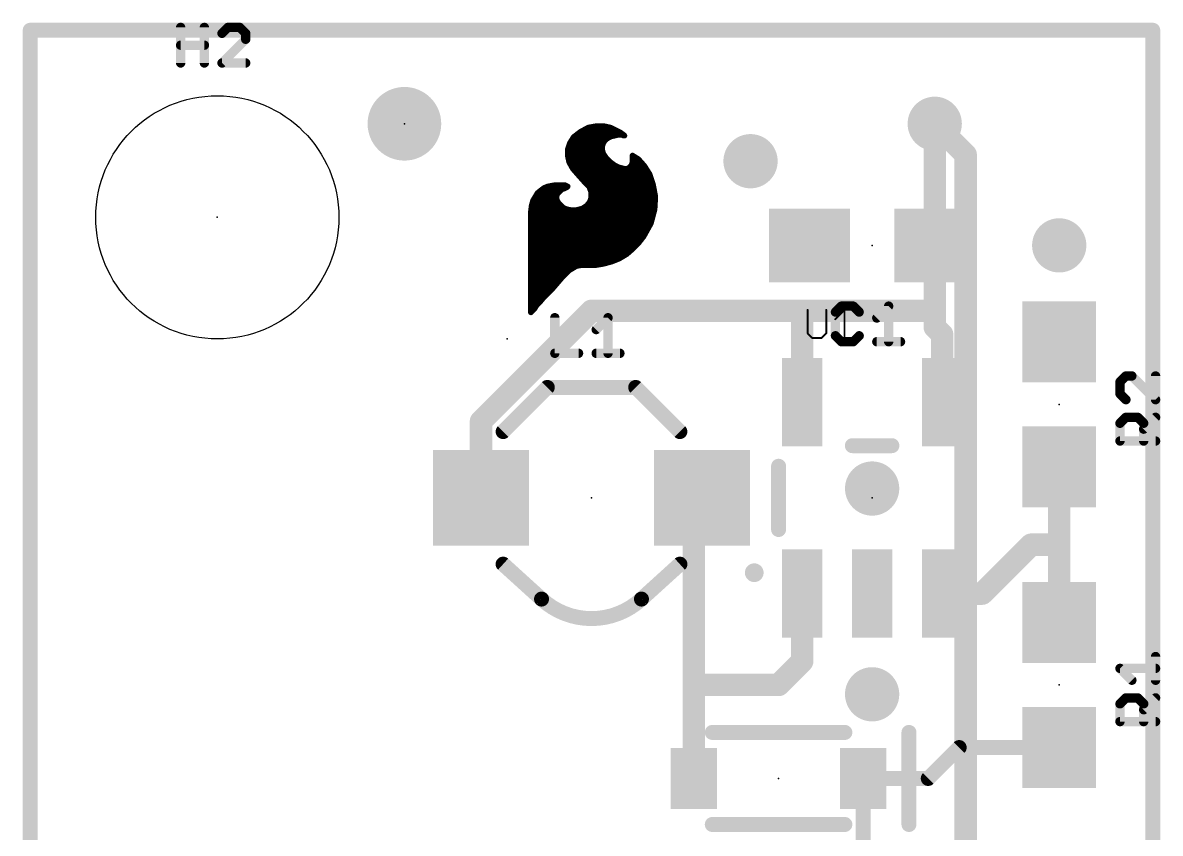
# Model space of a CAD drawing. Extents: x -22.9 to 15.3, y -11.4 to 35.7.
# Drawn here: x -0.1 to 15.34, y 24.66 to 35.66 of the extents above; entities that cross this region are included whole.
import ezdxf

# ---------------------------------------------------------------- set-up
doc = ezdxf.new("R2010")
doc.units = 0
for name, color, linetype in [('1', 12, 'CONTINUOUS'), ('16', 132, 'CONTINUOUS'), ('18', 110, 'CONTINUOUS'), ('20', 53, 'CONTINUOUS'), ('21', 41, 'CONTINUOUS'), ('23', 53, 'CONTINUOUS'), ('25', 253, 'CONTINUOUS')]:
    doc.layers.add(name, color=color, linetype=linetype)

# ---------------------------------------------------------------- blocks, each defined once
blk = doc.blocks.new('RECT')
blk.add_solid([(-0.5, -0.5), (0.5, -0.5), (-0.5, 0.5), (0.5, 0.5)])
blk = doc.blocks.new('PIE')
at = {"const_width": 0.5}
blk.add_lwpolyline([(0, -0.25, 1), (0, 0.25, 1), (0, -0.25)], format="xyb", dxfattribs=at)
blk = doc.blocks.new('ROUNDV')
at = {"const_width": 0.5}
blk.add_lwpolyline([(0, -0.25, 1), (0, 0.25, 1), (0, -0.25)], format="xyb", dxfattribs=at)

msp = doc.modelspace()

# ---------------------------------------------------------------- linework, layer by layer
at = {"layer": '1'}
for points, const_width in [([(15.24, 35.56), (0, 35.56)], 0.2032), ([(0, 35.56), (0, 0)], 0.2032), ([(15.24, 0), (15.24, 35.56)], 0.2032), ([(12.28, 32.639), (12.28, 34.29)], 0.3048), ([(12.28, 32.639), (12.28, 31.75)], 0.3048), ([(7.62, 31.75), (6.12, 30.25)], 0.3048), ([(7.62, 31.75), (10.48, 31.75)], 0.3048), ([(10.48, 31.75), (12.28, 31.75)], 0.3048), ([(10.48, 30.5101), (10.48, 31.75)], 0.3048), ([(12.28, 31.75), (12.28, 31.53)], 0.3048), ([(12.28, 31.53), (12.38, 31.43)], 0.3048), ([(12.38, 30.5101), (12.38, 31.43)], 0.3048), ([(6.12, 30.25), (6.12, 29.21)], 0.3048), ([(13.97, 28.575), (13.97, 29.63)], 0.3048), ([(9.01, 26.67), (9.01, 29.1)], 0.3048), ([(9.01, 29.1), (9.12, 29.21)], 0.254), ([(13.589, 28.575), (12.9239, 27.9099)], 0.3048), ([(13.97, 28.575), (13.589, 28.575)], 0.3048), ([(13.97, 28.575), (13.97, 27.52)], 0.3048), ([(10.48, 27.9099), (10.48, 26.99)], 0.3048), ([(12.9239, 27.9099), (12.38, 27.9099)], 0.3048), ([(10.48, 26.99), (10.16, 26.67)], 0.3048), ([(9.01, 25.4), (9.01, 26.67)], 0.3048), ([(10.16, 26.67), (9.01, 26.67)], 0.3048), ([(12.612, 25.82), (12.192, 25.4)], 0.2032), ([(13.97, 25.82), (12.612, 25.82)], 0.2032), ([(11.31, 23.88), (11.31, 25.4)], 0.2032), ([(11.31, 25.4), (12.192, 25.4)], 0.2032)]:
    msp.add_lwpolyline(points, dxfattribs=dict(at, const_width=const_width))
for points, const_width in [([(0, 35.6108, 1), (0, 35.5092)], 0.1016), ([(0.0508, 35.56, 1), (-0.0508, 35.56)], 0.1016), ([(15.2908, 35.56, 1), (15.1892, 35.56)], 0.1016), ([(15.24, 35.5092, 1), (15.24, 35.6108)], 0.1016), ([(12.3562, 34.29, 1), (12.2038, 34.29)], 0.1524), ([(12.3562, 32.639, 1), (12.2038, 32.639)], 0.1524), ([(12.2038, 32.639, 1), (12.3562, 32.639)], 0.1524), ([(7.62, 31.8262, 1), (7.62, 31.6738)], 0.1524), ([(7.6739, 31.6961, 1), (7.5661, 31.8039)], 0.1524), ([(10.48, 31.8262, 1), (10.48, 31.6738)], 0.1524), ([(10.5562, 31.75, 1), (10.4038, 31.75)], 0.1524), ([(10.48, 31.6738, 1), (10.48, 31.8262)], 0.1524), ([(12.3562, 31.75, 1), (12.2038, 31.75)], 0.1524), ([(12.2038, 31.75, 1), (12.3562, 31.75)], 0.1524), ([(12.28, 31.6738, 1), (12.28, 31.8262)], 0.1524), ([(12.3339, 31.5839, 1), (12.2261, 31.4761)], 0.1524), ([(12.2038, 31.53, 1), (12.3562, 31.53)], 0.1524), ([(12.4562, 31.43, 1), (12.3038, 31.43)], 0.1524), ([(12.3261, 31.3761, 1), (12.4339, 31.4839)], 0.1524), ([(10.4038, 30.5101, 1), (10.5562, 30.5101)], 0.1524), ([(12.3038, 30.5101, 1), (12.4562, 30.5101)], 0.1524), ([(6.1962, 30.25, 1), (6.0438, 30.25)], 0.1524), ([(6.0661, 30.3039, 1), (6.1739, 30.1961)], 0.1524), ([(14.0462, 29.63, 1), (13.8938, 29.63)], 0.1524), ([(6.0438, 29.21, 1), (6.1962, 29.21)], 0.1524), ([(9.0862, 29.1, 1), (8.9338, 29.1)], 0.1524), ([(8.9651, 29.1449, 1), (9.0549, 29.0551)], 0.127), ([(9.1649, 29.1651, 1), (9.0751, 29.2549)], 0.127), ([(13.589, 28.6512, 1), (13.589, 28.4988)], 0.1524), ([(13.6429, 28.5211, 1), (13.5351, 28.6289)], 0.1524), ([(14.0462, 28.575, 1), (13.8938, 28.575)], 0.1524), ([(13.97, 28.4988, 1), (13.97, 28.6512)], 0.1524), ([(13.8938, 28.575, 1), (14.0462, 28.575)], 0.1524), ([(10.5562, 27.9099, 1), (10.4038, 27.9099)], 0.1524), ([(12.38, 27.9861, 1), (12.38, 27.8337)], 0.1524), ([(12.87, 27.9638, 1), (12.9778, 27.856)], 0.1524), ([(12.9239, 27.8337, 1), (12.9239, 27.9861)], 0.1524), ([(13.8938, 27.52, 1), (14.0462, 27.52)], 0.1524), ([(10.4038, 26.99, 1), (10.5562, 26.99)], 0.1524), ([(10.5339, 26.9361, 1), (10.4261, 27.0439)], 0.1524), ([(9.0862, 26.67, 1), (8.9338, 26.67)], 0.1524), ([(9.01, 26.7462, 1), (9.01, 26.5938)], 0.1524), ([(8.9338, 26.67, 1), (9.0862, 26.67)], 0.1524), ([(10.1061, 26.7239, 1), (10.2139, 26.6161)], 0.1524), ([(10.16, 26.5938, 1), (10.16, 26.7462)], 0.1524), ([(12.612, 25.8708, 1), (12.612, 25.7692)], 0.1016), ([(12.6479, 25.7841, 1), (12.5761, 25.8559)], 0.1016), ([(13.97, 25.7692, 1), (13.97, 25.8708)], 0.1016), ([(11.3608, 25.4, 1), (11.2592, 25.4)], 0.1016), ([(11.31, 25.4508, 1), (11.31, 25.3492)], 0.1016), ([(12.1561, 25.4359, 1), (12.2279, 25.3641)], 0.1016), ([(12.192, 25.3492, 1), (12.192, 25.4508)], 0.1016), ([(8.9338, 25.4, 1), (9.0862, 25.4)], 0.1524)]:
    msp.add_lwpolyline(points, format="xyb", dxfattribs=dict(at, const_width=const_width))
at = {"layer": '16'}
for points, const_width in [([(0, 35.56), (15.24, 35.56)], 0.2032), ([(0, 0), (0, 35.56)], 0.2032), ([(15.24, 35.56), (15.24, 0)], 0.2032), ([(12.7, 33.87), (12.28, 34.29)], 0.3048), ([(12.7, 11.43), (12.7, 33.87)], 0.3048)]:
    msp.add_lwpolyline(points, dxfattribs=dict(at, const_width=const_width))
for points, const_width in [([(0, 35.6108, 1), (0, 35.5092)], 0.1016), ([(0.0508, 35.56, 1), (-0.0508, 35.56)], 0.1016), ([(15.2908, 35.56, 1), (15.1892, 35.56)], 0.1016), ([(15.24, 35.5092, 1), (15.24, 35.6108)], 0.1016), ([(12.3339, 34.3439, 1), (12.2261, 34.2361)], 0.1524), ([(12.7762, 33.87, 1), (12.6238, 33.87)], 0.1524), ([(12.6461, 33.8161, 1), (12.7539, 33.9239)], 0.1524)]:
    msp.add_lwpolyline(points, format="xyb", dxfattribs=dict(at, const_width=const_width))
at = {"layer": '20', "const_width": 0.2032}
for points in [[(0, 0), (0, 35.56)], [(0, 35.56), (15.24, 35.56)], [(15.24, 35.56), (15.24, 0)]]:
    msp.add_lwpolyline(points, dxfattribs=at)
at = {"layer": '20', "const_width": 0.1016}
for points in [[(0.0508, 35.56, 1), (-0.0508, 35.56)], [(0, 35.6108, 1), (0, 35.5092)], [(15.2908, 35.56, 1), (15.1892, 35.56)], [(15.24, 35.5092, 1), (15.24, 35.6108)]]:
    msp.add_lwpolyline(points, format="xyb", dxfattribs=at)
at = {"layer": '20'}
msp.add_circle((2.54, 33.02), 1.651, dxfattribs=at)
at = {"layer": '21'}
for points, const_width in [([(7.687, 34.259), (7.577, 34.239)], 0.0762), ([(7.787, 34.259), (7.687, 34.259)], 0.0762), ([(7.877, 34.239), (7.787, 34.259)], 0.0762), ([(7.377, 34.109), (7.327, 34.029)], 0.0762), ([(7.467, 34.179), (7.377, 34.109)], 0.0762), ([(7.4138, 34.1376), (7.9714, 34.1376)], 0.0762), ([(7.577, 34.239), (7.467, 34.179)], 0.0762), ([(7.5308, 34.2138), (7.9274, 34.2138)], 0.0762), ([(7.807, 34.069), (7.847, 34.099)], 0.0762), ([(7.847, 34.099), (7.887, 34.119)], 0.0762), ([(8.017, 34.169), (7.877, 34.239)], 0.0762), ([(7.887, 34.119), (7.937, 34.129)], 0.0762), ([(7.937, 34.129), (7.977, 34.139)], 0.0762), ([(7.977, 34.139), (8.037, 34.139)], 0.0762), ([(8.057, 34.139), (8.017, 34.169)], 0.0762), ([(8.037, 34.139), (8.057, 34.129)], 0.0762), ([(8.0398, 34.1376), (8.0584, 34.1376)], 0.0762), ([(8.067, 34.129), (8.057, 34.139)], 0.0762), ([(8.057, 34.129), (8.067, 34.129)], 0.0762), ([(7.327, 34.029), (7.297, 33.939)], 0.0762), ([(7.297, 33.939), (7.297, 33.859)], 0.0762), ([(7.3124, 33.9852), (7.767, 33.9852)], 0.0762), ([(7.3473, 34.0614), (7.8019, 34.0614)], 0.0762), ([(7.767, 33.989), (7.777, 34.019)], 0.0762), ([(7.767, 33.929), (7.767, 33.989)], 0.0762), ([(7.777, 34.019), (7.787, 34.039)], 0.0762), ([(7.787, 34.039), (7.807, 34.069)], 0.0762), ([(7.297, 33.909), (7.772, 33.909)], 0.0762), ([(7.297, 33.859), (7.317, 33.769)], 0.0762), ([(7.3028, 33.8328), (7.8145, 33.8328)], 0.0762), ([(7.777, 33.889), (7.767, 33.929)], 0.0762), ([(7.817, 33.829), (7.777, 33.889)], 0.0762), ([(7.877, 33.769), (7.817, 33.829)], 0.0762), ([(8.177, 33.859), (8.177, 33.769)], 0.0762), ([(8.257, 33.809), (8.177, 33.859)], 0.0762), ([(8.177, 33.8328), (8.2189, 33.8328)], 0.0762), ([(8.337, 33.719), (8.257, 33.809)], 0.0762), ([(7.317, 33.769), (7.367, 33.679)], 0.0762), ([(7.3239, 33.7566), (7.8935, 33.7566)], 0.0762), ([(7.3662, 33.6804), (8.0614, 33.6804)], 0.0762), ([(7.367, 33.679), (7.437, 33.599)], 0.0762), ([(7.917, 33.739), (7.877, 33.769)], 0.0762), ([(7.947, 33.719), (7.917, 33.739)], 0.0762), ([(7.987, 33.699), (7.947, 33.719)], 0.0762), ([(8.067, 33.679), (7.987, 33.699)], 0.0762), ([(8.097, 33.679), (8.067, 33.679)], 0.0762), ([(8.127, 33.689), (8.097, 33.679)], 0.0762), ([(8.1012, 33.6804), (8.3616, 33.6804)], 0.0762), ([(8.157, 33.719), (8.127, 33.689)], 0.0762), ([(8.167, 33.739), (8.157, 33.719)], 0.0762), ([(8.177, 33.769), (8.167, 33.739)], 0.0762), ([(8.1729, 33.7566), (8.3036, 33.7566)], 0.0762), ([(8.407, 33.609), (8.337, 33.719)], 0.0762), ([(7.4325, 33.6042), (8.4086, 33.6042)], 0.0762), ([(7.437, 33.599), (7.517, 33.509)], 0.0762), ([(7.5001, 33.528), (8.434, 33.528)], 0.0762), ([(7.517, 33.509), (7.587, 33.439)], 0.0762), ([(8.457, 33.459), (8.407, 33.609)], 0.0762), ([(6.887, 33.349), (6.827, 33.249)], 0.0762), ([(6.937, 33.389), (6.887, 33.349)], 0.0762), ([(6.9203, 33.3756), (7.1936, 33.3756)], 0.0762), ([(6.977, 33.419), (6.937, 33.389)], 0.0762), ([(7.027, 33.439), (6.977, 33.419)], 0.0762), ([(7.077, 33.449), (7.027, 33.439)], 0.0762), ([(7.137, 33.459), (7.077, 33.449)], 0.0762), ([(7.0938, 33.4518), (7.2714, 33.4518)], 0.0762), ([(7.257, 33.459), (7.137, 33.459)], 0.0762), ([(7.147, 33.309), (7.157, 33.339)], 0.0762), ([(7.157, 33.339), (7.217, 33.399)], 0.0762), ([(7.217, 33.399), (7.247, 33.409)], 0.0762), ([(7.247, 33.409), (7.287, 33.429)], 0.0762), ([(7.297, 33.439), (7.257, 33.459)], 0.0762), ([(7.287, 33.429), (7.297, 33.439)], 0.0762), ([(7.5742, 33.4518), (8.4584, 33.4518)], 0.0762), ([(7.587, 33.439), (7.617, 33.359)], 0.0762), ([(7.6108, 33.3756), (8.4726, 33.3756)], 0.0762), ([(7.617, 33.359), (7.617, 33.289)], 0.0762), ([(8.487, 33.299), (8.457, 33.459)], 0.0762), ([(6.807, 33.179), (6.797, 33.099)], 0.0762), ([(6.827, 33.249), (6.807, 33.179)], 0.0762), ([(6.8196, 33.2232), (7.1675, 33.2232)], 0.0762), ([(6.8572, 33.2994), (7.147, 33.2994)], 0.0762), ([(7.147, 33.269), (7.147, 33.309)], 0.0762), ([(7.157, 33.239), (7.147, 33.269)], 0.0762), ([(7.177, 33.209), (7.157, 33.239)], 0.0762), ([(7.237, 33.149), (7.177, 33.209)], 0.0762), ([(7.557, 33.179), (7.497, 33.139)], 0.0762), ([(7.597, 33.229), (7.557, 33.179)], 0.0762), ([(7.5924, 33.2232), (8.4825, 33.2232)], 0.0762), ([(7.617, 33.289), (7.597, 33.229)], 0.0762), ([(7.617, 33.2994), (8.4869, 33.2994)], 0.0762), ([(8.477, 33.129), (8.487, 33.299)], 0.0762), ([(6.797, 33.099), (6.797, 31.729)], 0.0762), ([(6.797, 33.0708), (8.4617, 33.0708)], 0.0762), ([(6.803, 33.147), (7.242, 33.147)], 0.0762), ([(7.287, 33.129), (7.237, 33.149)], 0.0762), ([(7.337, 33.119), (7.287, 33.129)], 0.0762), ([(7.417, 33.119), (7.337, 33.119)], 0.0762), ([(7.497, 33.139), (7.417, 33.119)], 0.0762), ([(7.509, 33.147), (8.4781, 33.147)], 0.0762), ([(8.427, 32.939), (8.477, 33.129)], 0.0762), ([(6.797, 32.9946), (8.4416, 32.9946)], 0.0762), ([(6.797, 32.9184), (8.4156, 32.9184)], 0.0762), ([(8.327, 32.759), (8.427, 32.939)], 0.0762), ([(6.797, 32.8422), (8.3732, 32.8422)], 0.0762), ([(6.797, 32.766), (8.3309, 32.766)], 0.0762), ([(8.257, 32.669), (8.327, 32.759)], 0.0762), ([(6.797, 32.6898), (8.2732, 32.6898)], 0.0762), ([(6.797, 32.6136), (8.2016, 32.6136)], 0.0762), ([(8.097, 32.519), (8.177, 32.589)], 0.0762), ([(8.177, 32.589), (8.257, 32.669)], 0.0762), ([(6.797, 32.5374), (8.118, 32.5374)], 0.0762), ([(6.797, 32.4612), (8.0007, 32.4612)], 0.0762), ([(7.787, 32.389), (7.897, 32.419)], 0.0762), ([(7.897, 32.419), (7.997, 32.459)], 0.0762), ([(7.997, 32.459), (8.097, 32.519)], 0.0762), ([(6.797, 32.385), (7.763, 32.385)], 0.0762), ([(6.797, 32.3088), (7.3333, 32.3088)], 0.0762), ([(7.217, 32.199), (7.317, 32.299)], 0.0762), ([(7.317, 32.299), (7.417, 32.359)], 0.0762), ([(7.417, 32.359), (7.477, 32.369)], 0.0762), ([(7.477, 32.369), (7.667, 32.369)], 0.0762), ([(7.667, 32.369), (7.787, 32.389)], 0.0762), ([(6.797, 32.2326), (7.2506, 32.2326)], 0.0762), ([(6.797, 32.1564), (7.1805, 32.1564)], 0.0762), ([(7.097, 32.059), (7.217, 32.199)], 0.0762), ([(6.797, 32.0802), (7.1152, 32.0802)], 0.0762), ([(6.797, 32.004), (7.042, 32.004)], 0.0762), ([(6.927, 31.879), (6.977, 31.939)], 0.0762), ([(6.977, 31.939), (7.097, 32.059)], 0.0762), ([(6.797, 31.9278), (6.9677, 31.9278)], 0.0762), ([(6.797, 31.8516), (6.8996, 31.8516)], 0.0762), ([(6.797, 31.729), (6.847, 31.779)], 0.0762), ([(6.797, 31.7754), (6.8434, 31.7754)], 0.0762), ([(6.847, 31.779), (6.877, 31.829)], 0.0762), ([(6.877, 31.829), (6.927, 31.879)], 0.0762), ([(6.42, 30.11), (7.02, 30.71)], 0.2032), ([(7.02, 30.71), (8.22, 30.71)], 0.2032), ([(8.22, 30.71), (8.82, 30.11)], 0.2032), ([(11.1616, 29.9188), (11.6984, 29.9188)], 0.2032), ([(10.16, 28.7806), (10.16, 29.6394)], 0.2032), ([(12.7, 29.6394), (12.7, 28.7806)], 0.2032), ([(6.42, 28.31), (6.9417, 27.8361)], 0.2032), ([(8.2983, 27.8361), (8.82, 28.31)], 0.2032), ([(11.06, 26.025), (9.26, 26.025)], 0.2032), ([(11.93, 24.775), (11.93, 26.025)], 0.2032), ([(11.06, 24.775), (9.26, 24.775)], 0.2032)]:
    msp.add_lwpolyline(points, dxfattribs=dict(at, const_width=const_width))
for points, const_width in [([(7.687, 34.2781, 1), (7.687, 34.24)], 0.0381), ([(7.6904, 34.2403, 1), (7.6836, 34.2777)], 0.0381), ([(7.7911, 34.2776, 1), (7.7829, 34.2404)], 0.0381), ([(7.787, 34.24, 1), (7.787, 34.2781)], 0.0381), ([(7.3653, 34.124, 1), (7.3887, 34.094)], 0.0381), ([(7.3932, 34.0989, 1), (7.3608, 34.1191)], 0.0381), ([(7.4138, 34.1566, 1), (7.4138, 34.1185)], 0.0381), ([(7.4579, 34.1957, 1), (7.4761, 34.1623)], 0.0381), ([(7.4787, 34.164, 1), (7.4553, 34.194)], 0.0381), ([(7.5308, 34.2328, 1), (7.5308, 34.1947)], 0.0381), ([(7.5736, 34.2577, 1), (7.5804, 34.2203)], 0.0381), ([(7.5861, 34.2223, 1), (7.5679, 34.2557)], 0.0381), ([(7.8385, 34.116, 1), (7.8555, 34.082)], 0.0381), ([(7.8584, 34.0838, 1), (7.8356, 34.1142)], 0.0381), ([(7.8855, 34.256, 1), (7.8685, 34.222)], 0.0381), ([(7.8833, 34.1377, 1), (7.8907, 34.1003)], 0.0381), ([(7.8729, 34.2204, 1), (7.8811, 34.2576)], 0.0381), ([(7.8955, 34.102, 1), (7.8785, 34.136)], 0.0381), ([(7.9324, 34.1475, 1), (7.9416, 34.1105)], 0.0381), ([(7.9274, 34.1947, 1), (7.9274, 34.2328)], 0.0381), ([(7.9407, 34.1103, 1), (7.9333, 34.1477)], 0.0381), ([(7.977, 34.1581, 1), (7.977, 34.12)], 0.0381), ([(7.9714, 34.1185, 1), (7.9714, 34.1566)], 0.0381), ([(7.9816, 34.1205, 1), (7.9724, 34.1575)], 0.0381), ([(8.0284, 34.1842, 1), (8.0056, 34.1538)], 0.0381), ([(8.0085, 34.152, 1), (8.0255, 34.186)], 0.0381), ([(8.0455, 34.156, 1), (8.0285, 34.122)], 0.0381), ([(8.0398, 34.1566, 1), (8.0398, 34.1185)], 0.0381), ([(8.037, 34.12, 1), (8.037, 34.1581)], 0.0381), ([(8.0705, 34.1525, 1), (8.0435, 34.1255)], 0.0381), ([(8.057, 34.1481, 1), (8.057, 34.11)], 0.0381), ([(8.0456, 34.1238, 1), (8.0684, 34.1542)], 0.0381), ([(8.0485, 34.112, 1), (8.0655, 34.146)], 0.0381), ([(8.0535, 34.1155, 1), (8.0805, 34.1425)], 0.0381), ([(8.0584, 34.1185, 1), (8.0584, 34.1566)], 0.0381), ([(8.067, 34.11, 1), (8.067, 34.1481)], 0.0381), ([(7.3161, 33.939, 1), (7.278, 33.939)], 0.0381), ([(7.3124, 34.0042, 1), (7.3124, 33.9661)], 0.0381), ([(7.3108, 34.0391, 1), (7.3432, 34.0189)], 0.0381), ([(7.3451, 34.023, 1), (7.3089, 34.035)], 0.0381), ([(7.3473, 34.0804, 1), (7.3473, 34.0423)], 0.0381), ([(7.7489, 33.995, 1), (7.7851, 33.983)], 0.0381), ([(7.7861, 33.989, 1), (7.748, 33.989)], 0.0381), ([(7.76, 34.0275, 1), (7.794, 34.0105)], 0.0381), ([(7.7951, 34.013, 1), (7.7589, 34.025)], 0.0381), ([(7.767, 33.9661, 1), (7.767, 34.0042)], 0.0381), ([(7.7711, 34.0496, 1), (7.8029, 34.0284)], 0.0381), ([(7.804, 34.0305, 1), (7.77, 34.0475)], 0.0381), ([(7.7956, 34.0842, 1), (7.8184, 34.0538)], 0.0381), ([(7.8229, 34.0584, 1), (7.7911, 34.0796)], 0.0381), ([(7.8019, 34.0423, 1), (7.8019, 34.0804)], 0.0381), ([(7.2789, 33.945, 1), (7.3151, 33.933)], 0.0381), ([(7.297, 33.928, 1), (7.297, 33.8899)], 0.0381), ([(7.3156, 33.8631, 1), (7.2784, 33.8549)], 0.0381), ([(7.278, 33.859, 1), (7.3161, 33.859)], 0.0381), ([(7.3028, 33.8518, 1), (7.3028, 33.8137)], 0.0381), ([(7.7855, 33.9336, 1), (7.7485, 33.9244)], 0.0381), ([(7.748, 33.929, 1), (7.7861, 33.929)], 0.0381), ([(7.7929, 33.8996, 1), (7.7611, 33.8784)], 0.0381), ([(7.7585, 33.8844, 1), (7.7955, 33.8936)], 0.0381), ([(7.772, 33.8899, 1), (7.772, 33.928)], 0.0381), ([(7.8305, 33.8425, 1), (7.8035, 33.8155)], 0.0381), ([(7.8011, 33.8184, 1), (7.8329, 33.8396)], 0.0381), ([(7.8145, 33.8137, 1), (7.8145, 33.8518)], 0.0381), ([(8.196, 33.859, 1), (8.1579, 33.859)], 0.0381), ([(8.1871, 33.8752, 1), (8.1669, 33.8428)], 0.0381), ([(8.177, 33.8518, 1), (8.177, 33.8137)], 0.0381), ([(8.2189, 33.8137, 1), (8.2189, 33.8518)], 0.0381), ([(8.2712, 33.8217, 1), (8.2428, 33.7963)], 0.0381), ([(8.2469, 33.7928, 1), (8.2671, 33.8252)], 0.0381), ([(7.3337, 33.7783, 1), (7.3003, 33.7597)], 0.0381), ([(7.2984, 33.7649, 1), (7.3356, 33.7731)], 0.0381), ([(7.3239, 33.7756, 1), (7.3239, 33.7375)], 0.0381), ([(7.3662, 33.6994, 1), (7.3662, 33.6613)], 0.0381), ([(7.3813, 33.6915, 1), (7.3527, 33.6665)], 0.0381), ([(7.3503, 33.6697, 1), (7.3837, 33.6883)], 0.0381), ([(7.8884, 33.7842, 1), (7.8656, 33.7538)], 0.0381), ([(7.8635, 33.7555, 1), (7.8905, 33.7825)], 0.0381), ([(7.8935, 33.7375, 1), (7.8935, 33.7756)], 0.0381), ([(7.9276, 33.7549, 1), (7.9064, 33.7231)], 0.0381), ([(7.9056, 33.7238, 1), (7.9284, 33.7542)], 0.0381), ([(7.9555, 33.736, 1), (7.9385, 33.702)], 0.0381), ([(7.9364, 33.7031, 1), (7.9576, 33.7349)], 0.0381), ([(7.9916, 33.7175, 1), (7.9824, 33.6805)], 0.0381), ([(7.9785, 33.682, 1), (7.9955, 33.716)], 0.0381), ([(8.067, 33.6981, 1), (8.067, 33.66)], 0.0381), ([(8.0614, 33.6613, 1), (8.0614, 33.6994)], 0.0381), ([(8.0624, 33.6605, 1), (8.0716, 33.6975)], 0.0381), ([(8.091, 33.6971, 1), (8.103, 33.6609)], 0.0381), ([(8.1012, 33.6994, 1), (8.1012, 33.6613)], 0.0381), ([(8.097, 33.66, 1), (8.097, 33.6981)], 0.0381), ([(8.1135, 33.7025, 1), (8.1405, 33.6755)], 0.0381), ([(8.133, 33.6709, 1), (8.121, 33.7071)], 0.0381), ([(8.14, 33.7275, 1), (8.174, 33.7105)], 0.0381), ([(8.1705, 33.7055, 1), (8.1435, 33.7325)], 0.0381), ([(8.1489, 33.745, 1), (8.1851, 33.733)], 0.0381), ([(8.184, 33.7305, 1), (8.15, 33.7475)], 0.0381), ([(8.1729, 33.7756, 1), (8.1729, 33.7375)], 0.0381), ([(8.1579, 33.769, 1), (8.196, 33.769)], 0.0381), ([(8.1951, 33.763, 1), (8.1589, 33.775)], 0.0381), ([(8.3036, 33.7375, 1), (8.3036, 33.7756)], 0.0381), ([(8.3531, 33.7292, 1), (8.3209, 33.7088)], 0.0381), ([(8.3228, 33.7063, 1), (8.3512, 33.7317)], 0.0381), ([(8.3616, 33.6613, 1), (8.3616, 33.6994)], 0.0381), ([(7.4325, 33.6232, 1), (7.4325, 33.5851)], 0.0381), ([(7.4512, 33.6117, 1), (7.4228, 33.5863)], 0.0381), ([(7.4227, 33.5865, 1), (7.4513, 33.6115)], 0.0381), ([(7.5001, 33.547, 1), (7.5001, 33.5089)], 0.0381), ([(7.5305, 33.5225, 1), (7.5035, 33.4955)], 0.0381), ([(7.5028, 33.4963, 1), (7.5312, 33.5217)], 0.0381), ([(8.4251, 33.615, 1), (8.3889, 33.603)], 0.0381), ([(8.3909, 33.5988, 1), (8.4231, 33.6192)], 0.0381), ([(8.4086, 33.5851, 1), (8.4086, 33.6232)], 0.0381), ([(8.434, 33.5089, 1), (8.434, 33.547)], 0.0381), ([(6.8751, 33.3639, 1), (6.8989, 33.3341)], 0.0381), ([(6.9033, 33.3392, 1), (6.8707, 33.3588)], 0.0381), ([(6.9203, 33.3946, 1), (6.9203, 33.3565)], 0.0381), ([(6.9256, 33.4042, 1), (6.9484, 33.3738)], 0.0381), ([(6.9489, 33.3741, 1), (6.9251, 33.4039)], 0.0381), ([(6.9699, 33.4367, 1), (6.9841, 33.4013)], 0.0381), ([(6.9884, 33.4038, 1), (6.9656, 33.4342)], 0.0381), ([(7.0233, 33.4577, 1), (7.0307, 33.4203)], 0.0381), ([(7.0341, 33.4213, 1), (7.0199, 33.4567)], 0.0381), ([(7.0739, 33.4678, 1), (7.0801, 33.4302)], 0.0381), ([(7.0807, 33.4303, 1), (7.0733, 33.4677)], 0.0381), ([(7.0938, 33.4708, 1), (7.0938, 33.4327)], 0.0381), ([(7.137, 33.4781, 1), (7.137, 33.44)], 0.0381), ([(7.1401, 33.4402, 1), (7.1339, 33.4778)], 0.0381), ([(7.1435, 33.3525, 1), (7.1705, 33.3255)], 0.0381), ([(7.1751, 33.333, 1), (7.1389, 33.345)], 0.0381), ([(7.1936, 33.3565, 1), (7.1936, 33.3946)], 0.0381), ([(7.211, 33.4171, 1), (7.223, 33.3809)], 0.0381), ([(7.2305, 33.3855, 1), (7.2035, 33.4125)], 0.0381), ([(7.2385, 33.426, 1), (7.2555, 33.392)], 0.0381), ([(7.2655, 33.476, 1), (7.2485, 33.442)], 0.0381), ([(7.253, 33.3909, 1), (7.241, 33.4271)], 0.0381), ([(7.257, 33.44, 1), (7.257, 33.4781)], 0.0381), ([(7.2735, 33.4425, 1), (7.3005, 33.4155)], 0.0381), ([(7.2714, 33.4327, 1), (7.2714, 33.4708)], 0.0381), ([(7.2955, 33.412, 1), (7.2785, 33.446)], 0.0381), ([(7.3105, 33.4255, 1), (7.2835, 33.4525)], 0.0381), ([(7.2885, 33.422, 1), (7.3055, 33.456)], 0.0381), ([(7.5742, 33.4708, 1), (7.5742, 33.4327)], 0.0381), ([(7.6048, 33.4457, 1), (7.5692, 33.4323)], 0.0381), ([(7.5735, 33.4255, 1), (7.6005, 33.4525)], 0.0381), ([(7.6108, 33.3946, 1), (7.6108, 33.3565)], 0.0381), ([(7.6361, 33.359, 1), (7.5979, 33.359)], 0.0381), ([(7.5992, 33.3523, 1), (7.6348, 33.3657)], 0.0381), ([(8.4757, 33.4625, 1), (8.4383, 33.4555)], 0.0381), ([(8.4389, 33.453, 1), (8.4751, 33.465)], 0.0381), ([(8.4584, 33.4327, 1), (8.4584, 33.4708)], 0.0381), ([(8.4726, 33.3565, 1), (8.4726, 33.3946)], 0.0381), ([(6.7887, 33.1842, 1), (6.8253, 33.1738)], 0.0381), ([(6.8259, 33.1766, 1), (6.7881, 33.1814)], 0.0381), ([(6.8196, 33.2422, 1), (6.8196, 33.2041)], 0.0381), ([(6.8107, 33.2588, 1), (6.8433, 33.2392)], 0.0381), ([(6.8453, 33.2438, 1), (6.8087, 33.2542)], 0.0381), ([(6.8572, 33.3184, 1), (6.8572, 33.2803)], 0.0381), ([(7.1289, 33.315, 1), (7.1651, 33.303)], 0.0381), ([(7.1651, 33.275, 1), (7.1289, 33.263)], 0.0381), ([(7.1661, 33.309, 1), (7.128, 33.309)], 0.0381), ([(7.128, 33.269, 1), (7.1661, 33.269)], 0.0381), ([(7.1729, 33.2496, 1), (7.1411, 33.2284)], 0.0381), ([(7.1389, 33.233, 1), (7.1751, 33.245)], 0.0381), ([(7.147, 33.2803, 1), (7.147, 33.3184)], 0.0381), ([(7.1905, 33.2225, 1), (7.1635, 33.1955)], 0.0381), ([(7.1611, 33.1984, 1), (7.1929, 33.2196)], 0.0381), ([(7.1675, 33.2041, 1), (7.1675, 33.2422)], 0.0381), ([(7.5421, 33.1909, 1), (7.5719, 33.1671)], 0.0381), ([(7.5676, 33.1631, 1), (7.5464, 33.1949)], 0.0381), ([(7.5924, 33.2422, 1), (7.5924, 33.2041)], 0.0381), ([(7.5789, 33.235, 1), (7.6151, 33.223)], 0.0381), ([(7.6119, 33.2171, 1), (7.5821, 33.2409)], 0.0381), ([(7.617, 33.3184, 1), (7.617, 33.2803)], 0.0381), ([(7.5979, 33.289, 1), (7.6361, 33.289)], 0.0381), ([(7.6351, 33.283, 1), (7.5989, 33.295)], 0.0381), ([(8.506, 33.2979, 1), (8.468, 33.3001)], 0.0381), ([(8.4683, 33.2955, 1), (8.5057, 33.3025)], 0.0381), ([(8.4825, 33.2041, 1), (8.4825, 33.2422)], 0.0381), ([(8.4869, 33.2803, 1), (8.4869, 33.3184)], 0.0381), ([(6.8161, 33.099, 1), (6.778, 33.099)], 0.0381), ([(6.7781, 33.1014, 1), (6.8159, 33.0966)], 0.0381), ([(6.797, 33.0898, 1), (6.797, 33.0517)], 0.0381), ([(6.803, 33.166, 1), (6.803, 33.1279)], 0.0381), ([(7.2441, 33.1667, 1), (7.2299, 33.1313)], 0.0381), ([(7.2235, 33.1355, 1), (7.2505, 33.1625)], 0.0381), ([(7.242, 33.1279, 1), (7.242, 33.166)], 0.0381), ([(7.2907, 33.1477, 1), (7.2833, 33.1103)], 0.0381), ([(7.2799, 33.1113, 1), (7.2941, 33.1467)], 0.0381), ([(7.337, 33.138, 1), (7.337, 33.0999)], 0.0381), ([(7.3333, 33.1003, 1), (7.3407, 33.1377)], 0.0381), ([(7.4124, 33.1375, 1), (7.4216, 33.1005)], 0.0381), ([(7.417, 33.0999, 1), (7.417, 33.138)], 0.0381), ([(7.4864, 33.1549, 1), (7.5076, 33.1231)], 0.0381), ([(7.509, 33.166, 1), (7.509, 33.1279)], 0.0381), ([(7.5016, 33.1205, 1), (7.4924, 33.1575)], 0.0381), ([(8.458, 33.1301, 1), (8.496, 33.1279)], 0.0381), ([(8.4954, 33.1242, 1), (8.4586, 33.1338)], 0.0381), ([(8.4617, 33.0517, 1), (8.4617, 33.0898)], 0.0381), ([(8.4781, 33.1279, 1), (8.4781, 33.166)], 0.0381), ([(6.797, 33.0136, 1), (6.797, 32.9755)], 0.0381), ([(6.797, 32.9374, 1), (6.797, 32.8993)], 0.0381), ([(8.4086, 32.9438, 1), (8.4454, 32.9342)], 0.0381), ([(8.4437, 32.9297, 1), (8.4103, 32.9483)], 0.0381), ([(8.4156, 32.8993, 1), (8.4156, 32.9374)], 0.0381), ([(8.4416, 32.9755, 1), (8.4416, 33.0136)], 0.0381), ([(6.797, 32.8612, 1), (6.797, 32.8231)], 0.0381), ([(6.797, 32.785, 1), (6.797, 32.7469)], 0.0381), ([(8.3103, 32.7683, 1), (8.3437, 32.7497)], 0.0381), ([(8.342, 32.7473, 1), (8.312, 32.7707)], 0.0381), ([(8.3309, 32.7469, 1), (8.3309, 32.785)], 0.0381), ([(8.3732, 32.8231, 1), (8.3732, 32.8612)], 0.0381), ([(6.797, 32.7088, 1), (6.797, 32.6707)], 0.0381), ([(6.797, 32.6326, 1), (6.797, 32.5945)], 0.0381), ([(8.1635, 32.6025, 1), (8.1905, 32.5755)], 0.0381), ([(8.1895, 32.5747, 1), (8.1645, 32.6033)], 0.0381), ([(8.2016, 32.5945, 1), (8.2016, 32.6326)], 0.0381), ([(8.242, 32.6807, 1), (8.272, 32.6573)], 0.0381), ([(8.2705, 32.6555, 1), (8.2435, 32.6825)], 0.0381), ([(8.2732, 32.6707, 1), (8.2732, 32.7088)], 0.0381), ([(6.797, 32.5564, 1), (6.797, 32.5183)], 0.0381), ([(6.797, 32.4802, 1), (6.797, 32.4421)], 0.0381), ([(7.8899, 32.4367, 1), (7.9041, 32.4013)], 0.0381), ([(7.902, 32.4006, 1), (7.892, 32.4374)], 0.0381), ([(7.9872, 32.4753, 1), (8.0068, 32.4427)], 0.0381), ([(8.0041, 32.4413, 1), (7.9899, 32.4767)], 0.0381), ([(8.0007, 32.4421, 1), (8.0007, 32.4802)], 0.0381), ([(8.0845, 32.5333, 1), (8.1095, 32.5047)], 0.0381), ([(8.1068, 32.5027, 1), (8.0872, 32.5353)], 0.0381), ([(8.118, 32.5183, 1), (8.118, 32.5564)], 0.0381), ([(6.797, 32.404, 1), (6.797, 32.3659)], 0.0381), ([(6.797, 32.3279, 1), (6.797, 32.2898)], 0.0381), ([(7.3072, 32.3153, 1), (7.3268, 32.2827)], 0.0381), ([(7.3305, 32.2855, 1), (7.3035, 32.3125)], 0.0381), ([(7.3333, 32.2898, 1), (7.3333, 32.3279)], 0.0381), ([(7.4139, 32.3778, 1), (7.4201, 32.3402)], 0.0381), ([(7.4268, 32.3427, 1), (7.4072, 32.3753)], 0.0381), ([(7.477, 32.388, 1), (7.477, 32.3499)], 0.0381), ([(7.4801, 32.3502, 1), (7.4739, 32.3878)], 0.0381), ([(7.6639, 32.3878, 1), (7.6701, 32.3502)], 0.0381), ([(7.667, 32.3499, 1), (7.667, 32.388)], 0.0381), ([(7.763, 32.3659, 1), (7.763, 32.404)], 0.0381), ([(7.782, 32.4074, 1), (7.792, 32.3706)], 0.0381), ([(7.7901, 32.3702, 1), (7.7839, 32.4078)], 0.0381), ([(6.797, 32.2517, 1), (6.797, 32.2136)], 0.0381), ([(6.797, 32.1755, 1), (6.797, 32.1374)], 0.0381), ([(7.1805, 32.1374, 1), (7.1805, 32.1755)], 0.0381), ([(7.2035, 32.2125, 1), (7.2305, 32.1855)], 0.0381), ([(7.2315, 32.1866, 1), (7.2025, 32.2114)], 0.0381), ([(7.2506, 32.2136, 1), (7.2506, 32.2517)], 0.0381), ([(6.797, 32.0993, 1), (6.797, 32.0612)], 0.0381), ([(6.797, 32.0231, 1), (6.797, 31.985)], 0.0381), ([(6.9635, 31.9525, 1), (6.9905, 31.9255)], 0.0381), ([(6.9916, 31.9268, 1), (6.9624, 31.9512)], 0.0381), ([(7.042, 31.985, 1), (7.042, 32.0231)], 0.0381), ([(7.0825, 32.0714, 1), (7.1115, 32.0466)], 0.0381), ([(7.1105, 32.0455, 1), (7.0835, 32.0725)], 0.0381), ([(7.1152, 32.0612, 1), (7.1152, 32.0993)], 0.0381), ([(6.797, 31.9469, 1), (6.797, 31.9088)], 0.0381), ([(6.797, 31.8707, 1), (6.797, 31.8326)], 0.0381), ([(6.797, 31.7945, 1), (6.797, 31.7564)], 0.0381), ([(6.8605, 31.7655, 1), (6.8335, 31.7925)], 0.0381), ([(6.8434, 31.7564, 1), (6.8434, 31.7945)], 0.0381), ([(6.8635, 31.8425, 1), (6.8905, 31.8155)], 0.0381), ([(6.8933, 31.8192, 1), (6.8607, 31.8388)], 0.0381), ([(6.8996, 31.8326, 1), (6.8996, 31.8707)], 0.0381), ([(6.9124, 31.8912, 1), (6.9416, 31.8668)], 0.0381), ([(6.9405, 31.8655, 1), (6.9135, 31.8925)], 0.0381), ([(6.9677, 31.9088, 1), (6.9677, 31.9469)], 0.0381), ([(6.7835, 31.7425, 1), (6.8105, 31.7155)], 0.0381), ([(6.778, 31.729, 1), (6.8161, 31.729)], 0.0381), ([(6.8307, 31.7888, 1), (6.8633, 31.7692)], 0.0381), ([(7.02, 30.7608, 1), (7.02, 30.6592)], 0.1016), ([(7.0559, 30.6741, 1), (6.9841, 30.7459)], 0.1016), ([(8.2559, 30.7459, 1), (8.1841, 30.6741)], 0.1016), ([(8.22, 30.6592, 1), (8.22, 30.7608)], 0.1016), ([(6.3841, 30.1459, 1), (6.4559, 30.0741)], 0.1016), ([(8.7841, 30.0741, 1), (8.8559, 30.1459)], 0.1016), ([(11.1616, 29.9696, 1), (11.1616, 29.868)], 0.1016), ([(11.6984, 29.868, 1), (11.6984, 29.9696)], 0.1016), ([(10.2108, 29.6394, 1), (10.1092, 29.6394)], 0.1016), ([(12.7508, 29.6394, 1), (12.6492, 29.6394)], 0.1016), ([(10.1092, 28.7806, 1), (10.2108, 28.7806)], 0.1016), ([(12.6492, 28.7806, 1), (12.7508, 28.7806)], 0.1016), ([(6.4542, 28.3476, 1), (6.3858, 28.2724)], 0.1016), ([(8.8542, 28.2724, 1), (8.7858, 28.3476)], 0.1016), ([(9.8298, 28.1305, 1), (9.8298, 28.2575, 1), (9.8298, 28.1305)], 0.127), ([(6.9417, 27.8361, 0.391), (8.2983, 27.8361)], 0.2032), ([(6.9762, 27.8734, 1), (6.9072, 27.7988)], 0.1016), ([(6.9075, 27.7985, 1), (6.9759, 27.8737)], 0.1016), ([(8.2641, 27.8737, 1), (8.3325, 27.7985)], 0.1016), ([(8.3328, 27.7988, 1), (8.2638, 27.8734)], 0.1016), ([(9.26, 26.0758, 1), (9.26, 25.9742)], 0.1016), ([(11.06, 25.9742, 1), (11.06, 26.0758)], 0.1016), ([(11.9808, 26.025, 1), (11.8792, 26.025)], 0.1016), ([(9.26, 24.8258, 1), (9.26, 24.7242)], 0.1016), ([(11.06, 24.7242, 1), (11.06, 24.8258)], 0.1016), ([(11.8792, 24.775, 1), (11.9808, 24.775)], 0.1016)]:
    msp.add_lwpolyline(points, format="xyb", dxfattribs=dict(at, const_width=const_width))
at = {"layer": '23'}
for p in [(5.08, 34.29), (2.54, 33.02), (11.43, 32.639), (6.477, 31.369), (13.97, 30.48), (7.62, 29.21), (11.43, 29.21), (13.97, 26.67), (10.16, 25.4)]:
    msp.add_point(p, dxfattribs=at)
at = {"layer": '25'}
for points, const_width in [([(2.0422, 35.1155), (2.0422, 35.5985)], 0.127), ([(2.3642, 35.5985), (2.3642, 35.1155)], 0.127), ([(2.684, 35.5985), (2.6035, 35.518)], 0.127), ([(2.845, 35.5985), (2.684, 35.5985)], 0.127), ([(2.9255, 35.518), (2.845, 35.5985)], 0.127), ([(2.9255, 35.4375), (2.9255, 35.518)], 0.127), ([(2.0422, 35.357), (2.3642, 35.357)], 0.127), ([(2.6035, 35.1155), (2.9255, 35.4375)], 0.127), ([(2.9255, 35.1155), (2.6035, 35.1155)], 0.127), ([(11.0127, 31.8139), (10.9322, 31.7334)], 0.127), ([(11.1737, 31.8139), (11.0127, 31.8139)], 0.127), ([(11.2542, 31.7334), (11.1737, 31.8139)], 0.127), ([(11.4935, 31.6529), (11.6545, 31.8139)], 0.127), ([(11.6545, 31.8139), (11.6545, 31.3309)], 0.127), ([(7.1222, 31.6565), (7.1222, 31.1735)], 0.127), ([(7.6835, 31.4955), (7.8445, 31.6565)], 0.127), ([(7.8445, 31.6565), (7.8445, 31.1735)], 0.127), ([(10.5537, 31.763), (10.5537, 31.4453)], 0.0254), ([(10.8079, 31.4453), (10.8079, 31.763)], 0.0254), ([(10.9322, 31.7334), (10.9322, 31.4114)], 0.127), ([(10.9279, 31.6359), (11.055, 31.763)], 0.0254), ([(11.055, 31.763), (11.055, 31.3817)], 0.0254), ([(10.5537, 31.4453), (10.6173, 31.3817)], 0.0254), ([(10.6173, 31.3817), (10.7444, 31.3817)], 0.0254), ([(10.7444, 31.3817), (10.8079, 31.4453)], 0.0254), ([(10.9322, 31.4114), (11.0127, 31.3309)], 0.127), ([(10.9279, 31.3817), (11.1821, 31.3817)], 0.0254), ([(11.0127, 31.3309), (11.1737, 31.3309)], 0.127), ([(11.1737, 31.3309), (11.2542, 31.4114)], 0.127), ([(11.4935, 31.3309), (11.8155, 31.3309)], 0.127), ([(7.1222, 31.1735), (7.4442, 31.1735)], 0.127), ([(7.6835, 31.1735), (8.0055, 31.1735)], 0.127), ([(14.8756, 30.8655), (14.7951, 30.785)], 0.127), ([(14.9561, 30.8655), (14.8756, 30.8655)], 0.127), ([(15.2781, 30.5435), (14.9561, 30.8655)], 0.127), ([(15.2781, 30.8655), (15.2781, 30.5435)], 0.127), ([(14.7951, 30.785), (14.7951, 30.624)], 0.127), ([(14.7951, 30.624), (14.8756, 30.5435)], 0.127), ([(14.7951, 30.2237), (14.8756, 30.3042)], 0.127), ([(14.7951, 29.9822), (14.7951, 30.2237)], 0.127), ([(14.8756, 30.3042), (15.0366, 30.3042)], 0.127), ([(15.0366, 30.3042), (15.1171, 30.2237)], 0.127), ([(15.1171, 30.1432), (15.2781, 30.3042)], 0.127), ([(15.1171, 30.2237), (15.1171, 29.9822)], 0.127), ([(15.2781, 29.9822), (14.7951, 29.9822)], 0.127), ([(15.2781, 26.7335), (15.2781, 27.0555)], 0.127), ([(14.9561, 26.7335), (14.7951, 26.8945)], 0.127), ([(14.7951, 26.8945), (15.2781, 26.8945)], 0.127), ([(14.7951, 26.4137), (14.8756, 26.4942)], 0.127), ([(14.7951, 26.1722), (14.7951, 26.4137)], 0.127), ([(14.8756, 26.4942), (15.0366, 26.4942)], 0.127), ([(15.0366, 26.4942), (15.1171, 26.4137)], 0.127), ([(15.1171, 26.3332), (15.2781, 26.4942)], 0.127), ([(15.1171, 26.4137), (15.1171, 26.1722)], 0.127), ([(15.2781, 26.1722), (14.7951, 26.1722)], 0.127)]:
    msp.add_lwpolyline(points, dxfattribs=dict(at, const_width=const_width))
for points, const_width in [([(2.0739, 35.5985, 1), (2.0104, 35.5985)], 0.0635), ([(2.3959, 35.5985, 1), (2.3324, 35.5985)], 0.0635), ([(2.581, 35.5405, 1), (2.626, 35.4956)], 0.0635), ([(2.684, 35.6303, 1), (2.684, 35.5668)], 0.0635), ([(2.7065, 35.5761, 1), (2.6615, 35.621)], 0.0635), ([(2.8675, 35.621, 1), (2.8226, 35.5761)], 0.0635), ([(2.845, 35.5668, 1), (2.845, 35.6303)], 0.0635), ([(2.9573, 35.518, 1), (2.8938, 35.518)], 0.0635), ([(2.9031, 35.4956, 1), (2.948, 35.5405)], 0.0635), ([(2.0422, 35.3888, 1), (2.0422, 35.3253)], 0.0635), ([(2.3642, 35.3253, 1), (2.3642, 35.3888)], 0.0635), ([(2.8938, 35.4375, 1), (2.9573, 35.4375)], 0.0635), ([(2.948, 35.4151, 1), (2.9031, 35.46)], 0.0635), ([(2.0104, 35.1155, 1), (2.0739, 35.1155)], 0.0635), ([(2.3324, 35.1155, 1), (2.3959, 35.1155)], 0.0635), ([(2.581, 35.138, 1), (2.626, 35.093)], 0.0635), ([(2.6035, 35.1473, 1), (2.6035, 35.0838)], 0.0635), ([(2.9255, 35.0838, 1), (2.9255, 35.1473)], 0.0635), ([(11.0127, 31.8457, 1), (11.0127, 31.7822)], 0.0635), ([(11.0351, 31.7915, 1), (10.9902, 31.8364)], 0.0635), ([(11.1961, 31.8364, 1), (11.1512, 31.7915)], 0.0635), ([(11.1737, 31.7822, 1), (11.1737, 31.8457)], 0.0635), ([(11.6863, 31.8139, 1), (11.6227, 31.8139)], 0.0635), ([(11.677, 31.7915, 1), (11.632, 31.8364)], 0.0635), ([(7.1539, 31.6565, 1), (7.0904, 31.6565)], 0.0635), ([(7.8763, 31.6565, 1), (7.8128, 31.6565)], 0.0635), ([(7.867, 31.6341, 1), (7.8221, 31.679)], 0.0635), ([(10.5601, 31.763, 1), (10.5474, 31.763)], 0.0127), ([(10.8143, 31.763, 1), (10.8016, 31.763)], 0.0127), ([(10.9639, 31.7334, 1), (10.9004, 31.7334)], 0.0635), ([(10.9097, 31.7559, 1), (10.9546, 31.711)], 0.0635), ([(11.0614, 31.763, 1), (11.0487, 31.763)], 0.0127), ([(11.0595, 31.7585, 1), (11.0505, 31.7675)], 0.0127), ([(11.2317, 31.711, 1), (11.2766, 31.7559)], 0.0635), ([(11.471, 31.6754, 1), (11.5159, 31.6305)], 0.0635), ([(7.661, 31.518, 1), (7.706, 31.4731)], 0.0635), ([(10.9234, 31.6404, 1), (10.9324, 31.6314)], 0.0127), ([(10.5582, 31.4497, 1), (10.5492, 31.4408)], 0.0127), ([(10.5474, 31.4453, 1), (10.5601, 31.4453)], 0.0127), ([(10.6173, 31.3881, 1), (10.6173, 31.3754)], 0.0127), ([(10.6128, 31.3772, 1), (10.6217, 31.3862)], 0.0127), ([(10.7399, 31.3862, 1), (10.7489, 31.3772)], 0.0127), ([(10.7444, 31.3754, 1), (10.7444, 31.3881)], 0.0127), ([(10.8016, 31.4453, 1), (10.8143, 31.4453)], 0.0127), ([(10.8124, 31.4408, 1), (10.8034, 31.4497)], 0.0127), ([(10.9546, 31.4339, 1), (10.9097, 31.3889)], 0.0635), ([(10.9004, 31.4114, 1), (10.9639, 31.4114)], 0.0635), ([(10.9279, 31.3881, 1), (10.9279, 31.3754)], 0.0127), ([(11.0127, 31.3626, 1), (11.0127, 31.2992)], 0.0635), ([(10.9902, 31.3084, 1), (11.0351, 31.3534)], 0.0635), ([(11.0487, 31.3817, 1), (11.0614, 31.3817)], 0.0127), ([(11.1512, 31.3534, 1), (11.1961, 31.3084)], 0.0635), ([(11.1737, 31.2992, 1), (11.1737, 31.3626)], 0.0635), ([(11.1821, 31.3754, 1), (11.1821, 31.3881)], 0.0127), ([(11.2766, 31.3889, 1), (11.2317, 31.4339)], 0.0635), ([(11.4935, 31.3626, 1), (11.4935, 31.2992)], 0.0635), ([(11.6227, 31.3309, 1), (11.6863, 31.3309)], 0.0635), ([(11.8155, 31.2992, 1), (11.8155, 31.3626)], 0.0635), ([(7.0904, 31.1735, 1), (7.1539, 31.1735)], 0.0635), ([(7.1222, 31.2052, 1), (7.1222, 31.1418)], 0.0635), ([(7.4442, 31.1418, 1), (7.4442, 31.2052)], 0.0635), ([(7.6835, 31.2052, 1), (7.6835, 31.1418)], 0.0635), ([(7.8128, 31.1735, 1), (7.8763, 31.1735)], 0.0635), ([(8.0055, 31.1418, 1), (8.0055, 31.2052)], 0.0635), ([(14.8756, 30.8973, 1), (14.8756, 30.8338)], 0.0635), ([(14.898, 30.8431, 1), (14.8531, 30.888)], 0.0635), ([(14.9785, 30.888, 1), (14.9336, 30.8431)], 0.0635), ([(14.9561, 30.8338, 1), (14.9561, 30.8973)], 0.0635), ([(15.3099, 30.8655, 1), (15.2463, 30.8655)], 0.0635), ([(14.8268, 30.785, 1), (14.7633, 30.785)], 0.0635), ([(14.7726, 30.8075, 1), (14.8175, 30.7626)], 0.0635), ([(14.7633, 30.624, 1), (14.8268, 30.624)], 0.0635), ([(14.8175, 30.6464, 1), (14.7726, 30.6015)], 0.0635), ([(14.8531, 30.521, 1), (14.898, 30.5659)], 0.0635), ([(15.2556, 30.521, 1), (15.3006, 30.5659)], 0.0635), ([(15.2463, 30.5435, 1), (15.3099, 30.5435)], 0.0635), ([(14.8268, 30.2237, 1), (14.7633, 30.2237)], 0.0635), ([(14.7726, 30.2461, 1), (14.8175, 30.2012)], 0.0635), ([(14.8756, 30.3359, 1), (14.8756, 30.2724)], 0.0635), ([(14.898, 30.2817, 1), (14.8531, 30.3266)], 0.0635), ([(15.059, 30.3266, 1), (15.0141, 30.2817)], 0.0635), ([(15.0366, 30.2724, 1), (15.0366, 30.3359)], 0.0635), ([(15.1488, 30.2237, 1), (15.0853, 30.2237)], 0.0635), ([(15.0946, 30.2012, 1), (15.1395, 30.2461)], 0.0635), ([(15.3006, 30.2817, 1), (15.2556, 30.3266)], 0.0635), ([(15.0946, 30.1656, 1), (15.1395, 30.1207)], 0.0635), ([(14.7633, 29.9822, 1), (14.8268, 29.9822)], 0.0635), ([(14.7951, 30.0139, 1), (14.7951, 29.9504)], 0.0635), ([(15.0853, 29.9822, 1), (15.1488, 29.9822)], 0.0635), ([(15.2781, 29.9504, 1), (15.2781, 30.0139)], 0.0635), ([(15.3099, 27.0555, 1), (15.2463, 27.0555)], 0.0635), ([(14.8175, 26.917, 1), (14.7726, 26.872)], 0.0635), ([(14.7951, 26.9262, 1), (14.7951, 26.8628)], 0.0635), ([(15.2781, 26.8628, 1), (15.2781, 26.9262)], 0.0635), ([(14.9336, 26.711, 1), (14.9785, 26.7559)], 0.0635), ([(15.2463, 26.7335, 1), (15.3099, 26.7335)], 0.0635), ([(14.8268, 26.4137, 1), (14.7633, 26.4137)], 0.0635), ([(14.7726, 26.4361, 1), (14.8175, 26.3912)], 0.0635), ([(14.8756, 26.5259, 1), (14.8756, 26.4624)], 0.0635), ([(14.898, 26.4717, 1), (14.8531, 26.5166)], 0.0635), ([(15.059, 26.5166, 1), (15.0141, 26.4717)], 0.0635), ([(15.0366, 26.4624, 1), (15.0366, 26.5259)], 0.0635), ([(15.1488, 26.4137, 1), (15.0853, 26.4137)], 0.0635), ([(15.0946, 26.3912, 1), (15.1395, 26.4361)], 0.0635), ([(15.3006, 26.4717, 1), (15.2556, 26.5166)], 0.0635), ([(15.0946, 26.3556, 1), (15.1395, 26.3107)], 0.0635), ([(14.7633, 26.1722, 1), (14.8268, 26.1722)], 0.0635), ([(14.7951, 26.2039, 1), (14.7951, 26.1404)], 0.0635), ([(15.0853, 26.1722, 1), (15.1488, 26.1722)], 0.0635), ([(15.2781, 26.1404, 1), (15.2781, 26.2039)], 0.0635)]:
    msp.add_lwpolyline(points, format="xyb", dxfattribs=dict(at, const_width=const_width))

# ---------------------------------------------------------------- block references
at = {"layer": '1'}
msp.add_blockref('PIE', (5.08, 34.29), dxfattribs=at)
at = {"layer": '1', "xscale": 1.1}
for p, rotation in [((10.58, 32.639), 180), ((12.28, 32.639), 180), ((13.97, 31.33), 270), ((13.97, 29.63), 270), ((13.97, 27.52), 270), ((13.97, 25.82), 270)]:
    msp.add_blockref('RECT', p, dxfattribs=dict(at, rotation=rotation))
at = {"layer": '1', "xscale": 0.55, "yscale": 1.2}
for p in [(10.48, 30.5101), (12.38, 30.5101), (10.48, 27.9099), (11.43, 27.9099), (12.38, 27.9099)]:
    msp.add_blockref('RECT', p, dxfattribs=at)
at = {"layer": '1'}
for p, xscale, yscale, rotation in [((6.12, 29.21), 1.3, 1.3, 90), ((9.12, 29.21), 1.3, 1.3, 90), ((9.01, 25.4), 0.63, 0.83, 180), ((11.31, 25.4), 0.63, 0.83, 180)]:
    msp.add_blockref('RECT', p, dxfattribs=dict(at, xscale=xscale, yscale=yscale, rotation=rotation))
at = {"layer": '16'}
msp.add_blockref('PIE', (5.08, 34.29), dxfattribs=at)
at = {"layer": '18', "xscale": 0.7366, "yscale": 0.7366}
for p in [(12.28, 34.29), (12.28, 34.29), (9.779, 33.782), (9.779, 33.782), (13.97, 32.639), (13.97, 32.639), (11.43, 29.337), (11.43, 29.337), (11.43, 26.543), (11.43, 26.543)]:
    msp.add_blockref('ROUNDV', p, dxfattribs=at)

doc.saveas('drawing.dxf')
